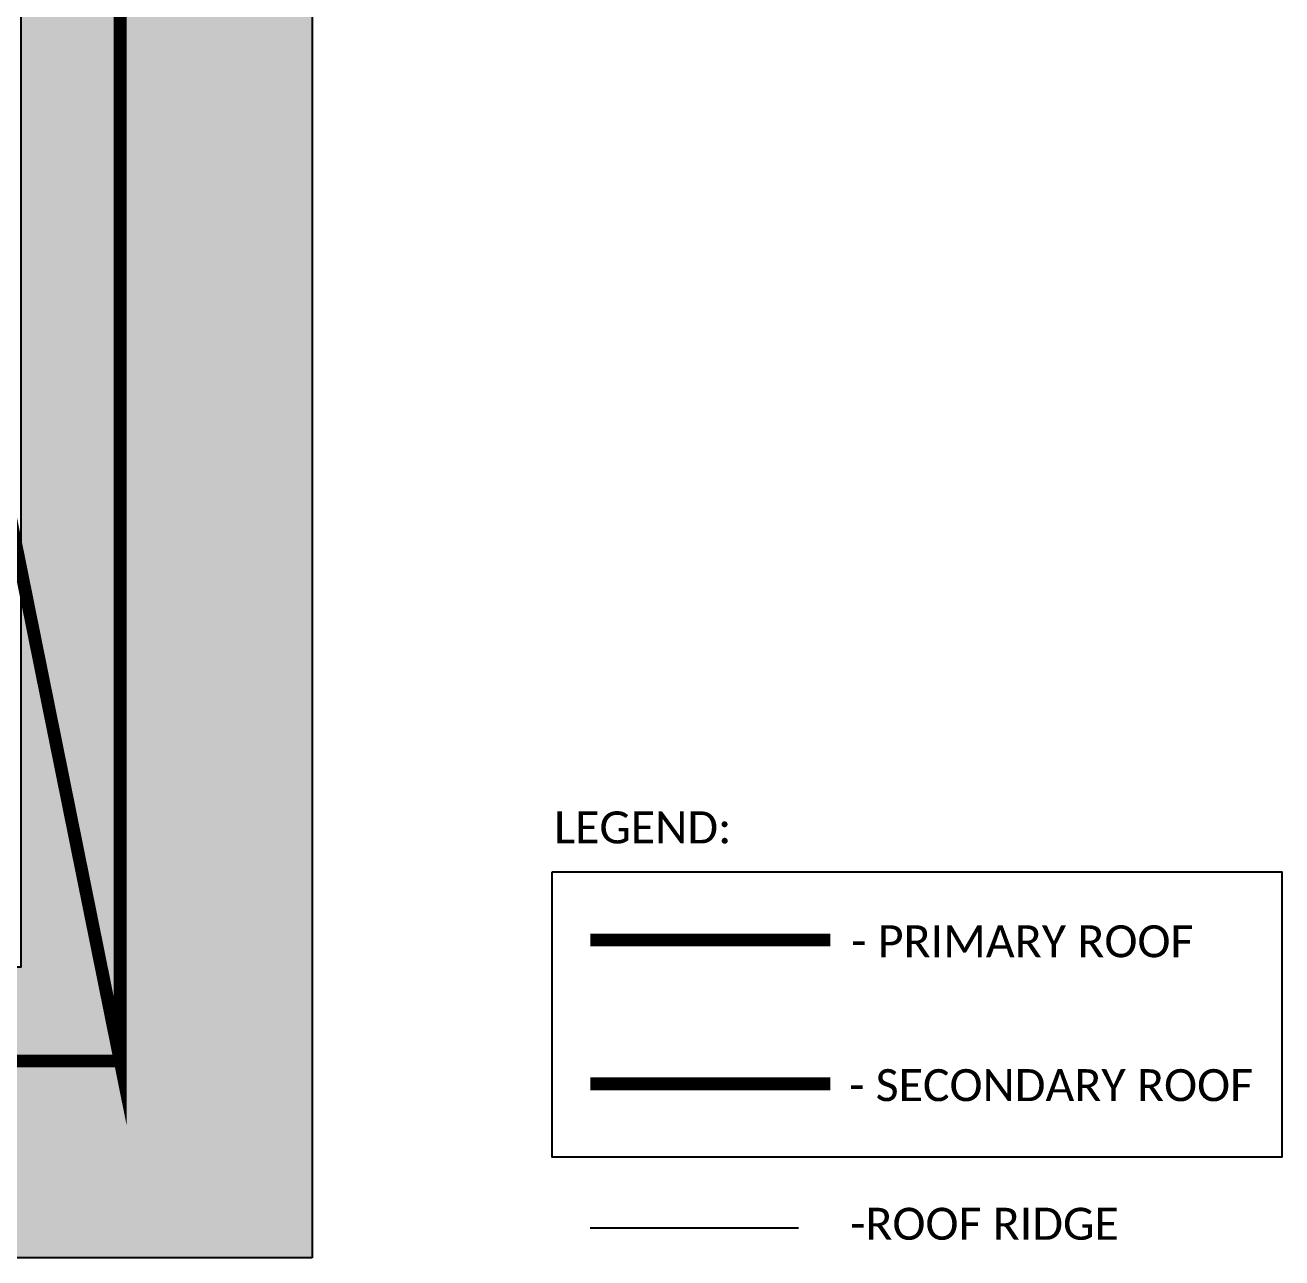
# Model space of a CAD drawing. Header units: millimetres. Extents: x -620 to 116137, y -21481 to 17722.
# Drawn here: x 13653 to 17580, y -2960 to 892 of the extents above; entities that cross this region are included whole.
import ezdxf

# ---------------------------------------------------------------- set-up
doc = ezdxf.new("R2010")
doc.units = ezdxf.units.MM
doc.header["$LTSCALE"] = 150
doc.linetypes.add('1625E_Roof Plan$0$DASHED', pattern=[0.75, 0.5, -0.25])
for name, color, linetype in [('1625_East Villa$0$ad-Elevation 10', 8, 'Continuous'), ('1625E_Roof Plan$0$ad-Text main', 7, 'Continuous'), ('ad-Text main', 7, 'Continuous')]:
    doc.layers.add(name, color=color, linetype=linetype)
for name, color, linetype, true_color in [('1625_East Villa$0$ad-Verandah', 7, 'Continuous', 0xa57c52), ('1625E_Roof Plan$0$ad-Primary Roof', 5, 'Continuous', 0x0000ff), ('1625E_Roof Plan$0$ad-Secondary Roof', 6, 'Continuous', 0xff00ff), ('ad-Ridge', 7, 'Continuous', 0xa56752)]:
    doc.layers.add(name, color=color, linetype=linetype, true_color=true_color)
doc.styles.add('1625E_Roof Plan$1$Standard', font='calibril.ttf')
doc.styles.get("Standard").update_dxf_attribs({"font": 'calibril.ttf'})

# ---------------------------------------------------------------- blocks, each defined once
blk = doc.blocks.new('1625E_Roof Plan')
at = {"layer": '1625E_Roof Plan$0$ad-Primary Roof', "linetype": '1625E_Roof Plan$0$DASHED', "ltscale": 2, "const_width": 40}
blk.add_lwpolyline([(15418.8, -1966.5), (16168.8, -1966.5)], dxfattribs=at)
at = {"layer": '1625E_Roof Plan$0$ad-Secondary Roof', "linetype": '1625E_Roof Plan$0$DASHED', "ltscale": 2, "const_width": 40}
for points in [[(13950, 5195), (13188.8, 1425), (13950, -2345)], [(12570, 5195), (10022.5, 1425), (12570, -2345), (13950, -2345), (13950, 5195)]]:
    blk.add_lwpolyline(points, close=True, dxfattribs=at)
blk.add_lwpolyline([(15418.8, -2416.1), (16168.8, -2416.1)], dxfattribs=at)
at = {"layer": 'Defpoints'}
blk.add_lwpolyline([(15300, -1753.1), (17580.3, -1753.1), (17580.3, -2645), (15300, -2645)], close=True, dxfattribs=at)
at = {"layer": '1625E_Roof Plan$0$ad-Text main', "insert": (15583, -1615.4), "char_height": 100, "width": 524.49, "attachment_point": 5, "style": '1625E_Roof Plan$1$Standard', "bg_fill": 2}
blk.add_mtext('LEGEND:', dxfattribs=at)
at = {"layer": '1625E_Roof Plan$0$ad-Text main', "char_height": 100, "attachment_point": 5, "style": '1625E_Roof Plan$1$Standard', "bg_fill": 2}
for s, insert, width in [('- PRIMARY ROOF', (16769.2, -1971.2), 1048.025), ('- SECONDARY ROOF', (16859.1, -2420.8), 1266.165)]:
    blk.add_mtext(s, dxfattribs=dict(at, insert=insert, width=width))
blk = doc.blocks.new('1625_East Villa$0$zw$3055')
at = {"transparency": 33554559}
h = blk.add_hatch(dxfattribs=at)
h.set_pattern_fill('GRASS', color=74, angle=180)
h.set_pattern_definition([(270, (14550, -10400), (17.960512, -17.960512), [4.7625, -31.158524]), (225, (14550, -10400), (17.96051, -17.96051), [4.7625, -20.6375]), (315, (14550, -10400), (17.96051, 17.96051), [4.7625, -20.6375])])
h.paths.add_polyline_path([(14550, -16580), (9750, -16580), (9750, -15670), (13640, -15670), (13640, -10475), (14550, -10475)])
h = blk.add_hatch(color=256, dxfattribs=at)
h.dxf.hatch_style = 1
h.set_gradient(color1=(153, 204, 0), color2=(63, 127, 0), tint=1, name='INVSPHERICAL')
h.paths.add_polyline_path([(14550, -16580), (9750, -16580), (9750, -15670), (13640, -15670), (13640, -10475), (14550, -10475)])
at = {"layer": '1625_East Villa$0$ad-Elevation 10'}
blk.add_lwpolyline([(14550, -16580), (9750, -16580), (9750, -15670), (13640, -15670), (13640, -10475), (14550, -10475)], close=True, dxfattribs=at)
blk = doc.blocks.new('1625_East Villa')
at = {"layer": '1625_East Villa$0$ad-Verandah'}
blk.add_blockref('1625_East Villa$0$zw$3055', (0, 13620), dxfattribs=at)
blk.add_blockref('1625E_Roof Plan', (0, 0))

msp = doc.modelspace()

# ---------------------------------------------------------------- block references
msp.add_blockref('1625_East Villa', (0, 0))

# ---------------------------------------------------------------- next in the draw order: linework, layer by layer
at = {"layer": 'ad-Ridge'}
msp.add_lwpolyline([(15418.8, -2865.7), (16168.8, -2865.7)], dxfattribs=at)

# ---------------------------------------------------------------- next in the draw order: texts
at = {"layer": 'ad-Text main', "insert": (16650.9, -2854), "char_height": 100, "width": 1061.069, "attachment_point": 5, "bg_fill": 2}
msp.add_mtext('-ROOF RIDGE', dxfattribs=at)

doc.saveas('drawing.dxf')
